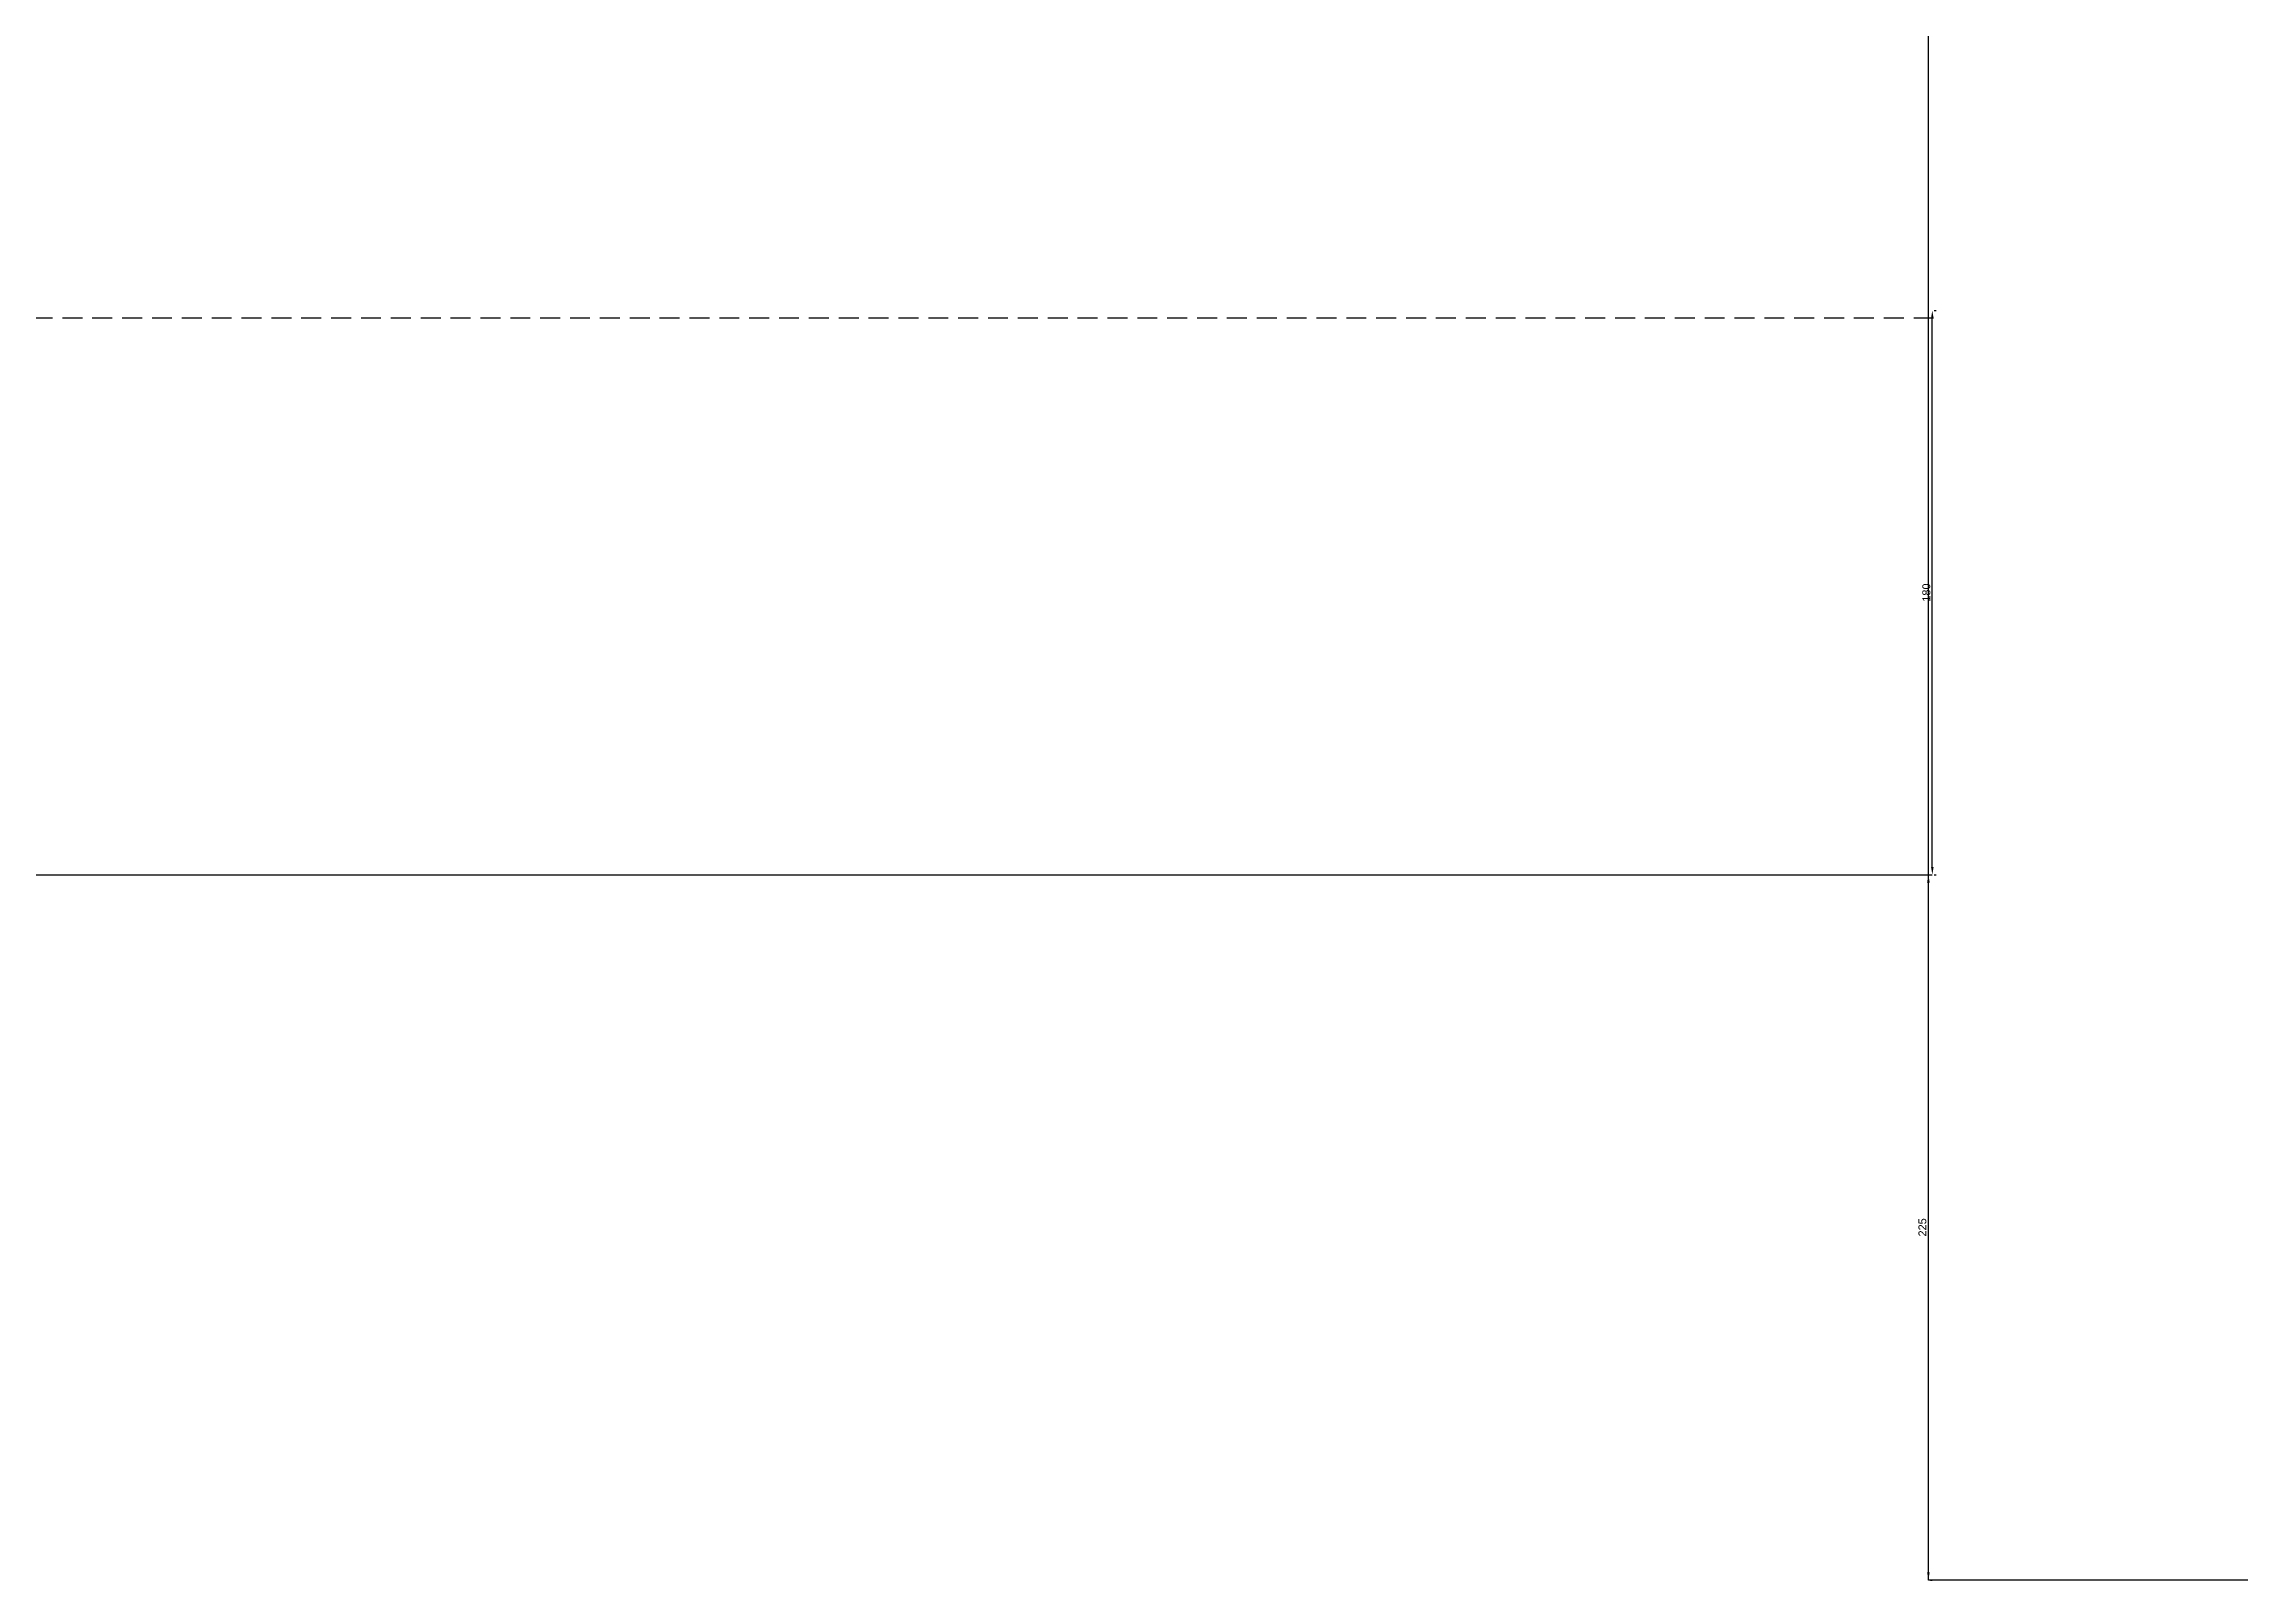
# Model space of a CAD drawing. Header units: millimetres. Extents: x 4697 to 7499, y -1559 to -555.
# Drawn here: x 6098 to 6799, y -1558 to -1068 of the extents above; entities that cross this region are included whole.
import ezdxf

# ---------------------------------------------------------------- set-up
doc = ezdxf.new("R2010")
doc.units = ezdxf.units.MM
doc.linetypes.add('HIDDEN', pattern=[9.525, 6.35, -3.175])
doc.styles.get("Standard").update_dxf_attribs({"font": 'arial.ttf'})
doc.dimstyles.new('ISO-25', dxfattribs={"dimtxt": 2.5, "dimasz": 2.5, "dimexe": 1.25, "dimexo": 0.625, "dimtad": 1, "dimtxsty": 'Standard', "dimcen": 2.5, "dimadec": 0, "dimazin": 0, "dimtfac": 1, "dimtmove": 0, "dimatfit": 3, "dimfxl": 1, "dimarcsym": 0})

# ---------------------------------------------------------------- blocks, each defined once
blk = doc.blocks.new('*D6')
at = {"color": 0, "lineweight": -2, "transparency": 16777216}
for p, q in [((6699.3566, -1555.6397), (6699.3566, -1335.6397)), ((6699.9816, -1333.1397), (6700.6066, -1333.1397)), ((6699.9816, -1558.1397), (6700.6066, -1558.1397))]:
    blk.add_line(p, q, dxfattribs=at)
at = {"color": 0, "transparency": 16777216}
for points in [[(6698.94, -1335.6397), (6699.7733, -1335.6397), (6699.3566, -1333.1397)], [(6698.94, -1555.6397), (6699.7733, -1555.6397), (6699.3566, -1558.1397)]]:
    blk.add_solid(points, dxfattribs=at)
at = {"layer": 'Defpoints', "color": 0, "transparency": 16777216}
for p in [(6699.3566, -1333.1397), (6699.3566, -1333.1397), (6699.3566, -1558.1397)]:
    blk.add_point(p, dxfattribs=at)
at = {"color": 0, "transparency": 16777216, "insert": (6697.4552, -1445.6397), "char_height": 2.5, "attachment_point": 5, "rotation": 90}
blk.add_mtext('225', dxfattribs=at)
blk = doc.blocks.new('*D8')
at = {"color": 0, "lineweight": -2, "transparency": 16777216}
for p, q in [((6700.6066, -1330.6397), (6700.6066, -1155.6397)), ((6701.2316, -1153.1397), (6701.8566, -1153.1397)), ((6701.2316, -1333.1397), (6701.8566, -1333.1397))]:
    blk.add_line(p, q, dxfattribs=at)
at = {"color": 0, "transparency": 16777216}
for points in [[(6700.19, -1155.6397), (6701.0233, -1155.6397), (6700.6066, -1153.1397)], [(6700.19, -1330.6397), (6701.0233, -1330.6397), (6700.6066, -1333.1397)]]:
    blk.add_solid(points, dxfattribs=at)
at = {"layer": 'Defpoints', "color": 0, "transparency": 16777216}
for p in [(6700.6066, -1153.1397), (6700.6066, -1153.1397), (6700.6066, -1333.1397)]:
    blk.add_point(p, dxfattribs=at)
at = {"color": 0, "transparency": 16777216, "insert": (6698.7052, -1243.1397), "char_height": 2.5, "attachment_point": 5, "rotation": 90}
blk.add_mtext('180', dxfattribs=at)

msp = doc.modelspace()

# ---------------------------------------------------------------- linework, layer by layer
for p, q in [((6699.3566, -1558.1397), (6699.3566, -558.1397)), ((4700.6066, -1333.1397), (6700.6066, -1333.1397)), ((7499.3566, -1558.1397), (6699.3566, -1558.1397))]:
    msp.add_line(p, q)
at = {"linetype": 'HIDDEN'}
msp.add_line((6701.0233, -1155.6397), (4701.0233, -1155.6397), dxfattribs=at)

# ---------------------------------------------------------------- dimensions: what is measured, and where the dimension line sits
for base, p1, p2, picture, middle in [((6700.6066, -1153.1397), (6700.6066, -1333.1397), (6700.6066, -1153.1397), '*D8', (6698.7052, -1243.1397)), ((6699.3566, -1333.1397), (6699.3566, -1558.1397), (6699.3566, -1333.1397), '*D6', (6697.4552, -1445.6397))]:
    dim = msp.add_linear_dim(base=base, p1=p1, p2=p2, angle=90, dimstyle='ISO-25')
    dim.commit()
    dim.dimension.update_dxf_attribs({"geometry": picture, "text_midpoint": middle})

doc.saveas('drawing.dxf')
